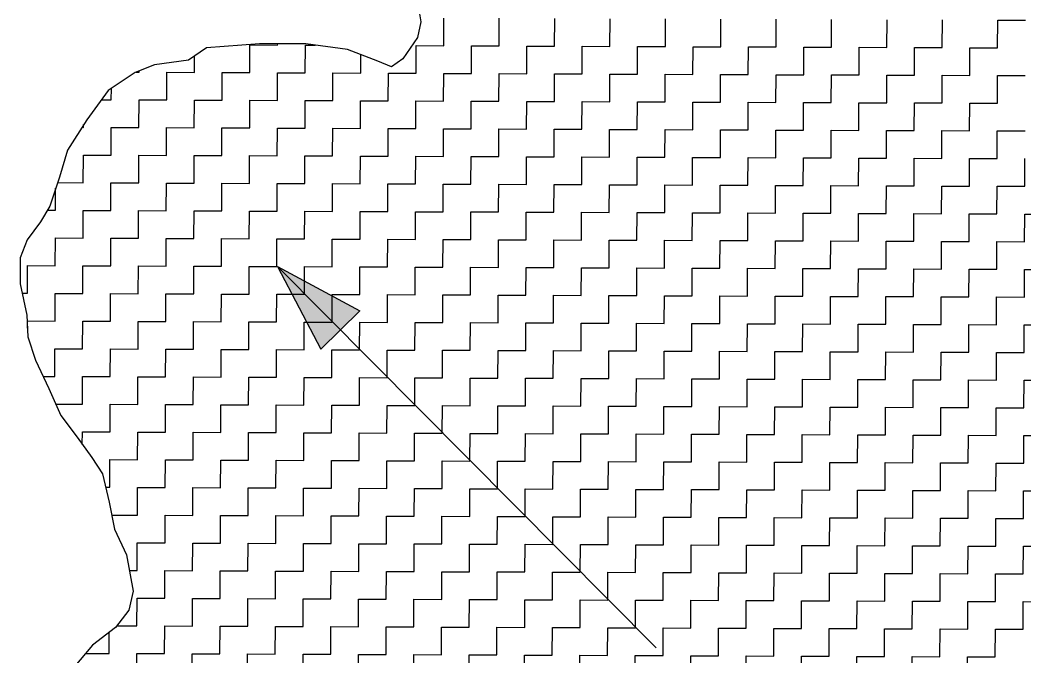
# Model space of a CAD drawing. Header units: metres. Extents: x 274536 to 279488, y 2074615 to 2078106.
# Drawn here: x 278502.1 to 278687.2, y 2076150.1 to 2076267.4 of the extents above; entities that cross this region are included whole.
import ezdxf

# ---------------------------------------------------------------- set-up
doc = ezdxf.new("R2010")
doc.units = ezdxf.units.M
doc.layers.add('POLY_HATCH', color=12, linetype='Continuous')

msp = doc.modelspace()

# ---------------------------------------------------------------- hatches: boundary and pattern name
h = msp.add_hatch(color=256)
h.paths.add_polyline_path([(278561.12, 2076210.33), (278564.68, 2076213.87), (278549.54, 2076221.99)])
h.paths.add_polyline_path([(278549.54, 2076221.99), (278557.55, 2076206.79), (278561.12, 2076210.33)])

# ---------------------------------------------------------------- linework, layer by layer
for points in [[(278549.54, 2076221.99), (278619.27, 2076151.73)], [(278549.54, 2076221.99), (278557.55, 2076206.79)], [(278549.54, 2076221.99), (278564.68, 2076213.87)], [(278564.68, 2076213.87), (278557.55, 2076206.79)]]:
    msp.add_lwpolyline(points)
at = {"layer": 'POLY_HATCH'}
for p, q in [((278574.94, 2076273.33), (278575.95, 2076267.1)), ((278575.95, 2076267.1), (278575.32, 2076264.19)), ((278575.32, 2076264.19), (278572.6, 2076260.26)), ((278536.46, 2076262.27), (278533.13, 2076260)), ((278546.23, 2076263.06), (278536.46, 2076262.27)), ((278554.74, 2076263.03), (278546.23, 2076263.06)), ((278562.43, 2076261.96), (278554.74, 2076263.03)), ((278568.03, 2076259.86), (278562.43, 2076261.96)), ((278533.13, 2076260), (278526.89, 2076259.19)), ((278570.52, 2076258.81), (278568.03, 2076259.86)), ((278572.6, 2076260.26), (278570.52, 2076258.81)), ((278523.35, 2076257.75), (278518.35, 2076254.45)), ((278526.89, 2076259.19), (278523.35, 2076257.75)), ((278518.35, 2076254.45), (278514.39, 2076249.06)), ((278514.39, 2076249.06), (278510.83, 2076243.47)), ((278510.83, 2076243.47), (278509.36, 2076238.49)), ((278509.36, 2076238.49), (278507.58, 2076233.14)), ((278507.58, 2076233.14), (278505.91, 2076230.24)), ((278505.91, 2076230.24), (278503.4, 2076226.93)), ((278503.4, 2076226.93), (278502.15, 2076223.61)), ((278502.15, 2076223.61), (278502.13, 2076218.84)), ((278502.13, 2076218.84), (278503.35, 2076213.02)), ((278503.35, 2076213.02), (278503.54, 2076209.07)), ((278503.54, 2076209.07), (278504.96, 2076204.74)), ((278504.96, 2076204.74), (278507.42, 2076199.51)), ((278507.42, 2076199.51), (278509.64, 2076194.53)), ((278509.64, 2076194.53), (278512.61, 2076190.54)), ((278512.61, 2076190.54), (278515.33, 2076186.81)), ((278515.33, 2076186.81), (278517.31, 2076183.82)), ((278517.31, 2076183.82), (278518.53, 2076178.59)), ((278518.53, 2076178.59), (278519.51, 2076173.62)), ((278519.51, 2076173.62), (278521.73, 2076168.89)), ((278521.73, 2076168.89), (278522.94, 2076162.18)), ((278522.94, 2076162.18), (278522.18, 2076158.7)), ((278522.18, 2076158.7), (278519.68, 2076155.48)), ((278519.68, 2076155.48), (278515.45, 2076152.26)), ((278515.45, 2076152.26), (278510.95, 2076146.81))]:
    msp.add_line(p, q, dxfattribs=at)
at = {"layer": 'POLY_HATCH', "linetype": 'Continuous'}
for p, q in [((278580.18, 2076262.69), (278580.2, 2076267.79)), ((278590.38, 2076262.65), (278590.4, 2076267.75)), ((278600.58, 2076262.61), (278600.6, 2076267.71)), ((278610.78, 2076262.57), (278610.8, 2076267.67)), ((278620.98, 2076262.53), (278621, 2076267.63)), ((278631.18, 2076262.49), (278631.2, 2076267.6)), ((278641.39, 2076262.46), (278641.4, 2076267.56)), ((278651.59, 2076262.42), (278651.61, 2076267.52)), ((278661.79, 2076262.38), (278661.81, 2076267.48)), ((278671.99, 2076262.34), (278672.01, 2076267.44)), ((278682.19, 2076262.3), (278682.21, 2076267.4)), ((278682.21, 2076267.4), (278687.31, 2076267.38)), ((278544.45, 2076257.73), (278544.47, 2076262.83)), ((278544.47, 2076262.83), (278549.57, 2076262.81)), ((278549.57, 2076262.81), (278549.58, 2076263.05)), ((278554.66, 2076257.69), (278554.68, 2076262.79)), ((278554.68, 2076262.79), (278556.5, 2076262.78)), ((278575.06, 2076257.61), (278575.08, 2076262.71)), ((278575.08, 2076262.71), (278580.18, 2076262.69)), ((278585.26, 2076257.57), (278585.28, 2076262.67)), ((278585.28, 2076262.67), (278590.38, 2076262.65)), ((278595.46, 2076257.53), (278595.48, 2076262.63)), ((278595.48, 2076262.63), (278600.58, 2076262.61)), ((278605.66, 2076257.49), (278605.68, 2076262.59)), ((278605.68, 2076262.59), (278610.78, 2076262.57)), ((278615.86, 2076257.45), (278615.88, 2076262.55)), ((278615.88, 2076262.55), (278620.98, 2076262.53)), ((278626.06, 2076257.41), (278626.08, 2076262.51)), ((278626.08, 2076262.51), (278631.18, 2076262.49)), ((278636.26, 2076257.37), (278636.28, 2076262.47)), ((278636.28, 2076262.47), (278641.39, 2076262.46)), ((278646.47, 2076257.33), (278646.49, 2076262.44)), ((278646.49, 2076262.44), (278651.59, 2076262.42)), ((278656.67, 2076257.3), (278656.69, 2076262.4)), ((278656.69, 2076262.4), (278661.79, 2076262.38)), ((278666.87, 2076257.26), (278666.89, 2076262.36)), ((278666.89, 2076262.36), (278671.99, 2076262.34)), ((278677.07, 2076257.22), (278677.09, 2076262.32)), ((278677.09, 2076262.32), (278682.19, 2076262.3)), ((278534.25, 2076257.77), (278534.26, 2076260.77)), ((278564.86, 2076257.65), (278564.87, 2076261.04)), ((278523.5, 2076257.81), (278524.05, 2076257.81)), ((278524.05, 2076257.81), (278524.05, 2076258.03)), ((278529.13, 2076252.69), (278529.15, 2076257.79)), ((278529.15, 2076257.79), (278534.25, 2076257.77)), ((278539.33, 2076252.65), (278539.35, 2076257.75)), ((278539.35, 2076257.75), (278544.45, 2076257.73)), ((278549.54, 2076252.61), (278549.56, 2076257.71)), ((278549.56, 2076257.71), (278554.66, 2076257.69)), ((278559.74, 2076252.57), (278559.76, 2076257.67)), ((278559.76, 2076257.67), (278564.86, 2076257.65)), ((278569.94, 2076252.53), (278569.96, 2076257.63)), ((278569.96, 2076257.63), (278575.06, 2076257.61)), ((278580.14, 2076252.49), (278580.16, 2076257.59)), ((278580.16, 2076257.59), (278585.26, 2076257.57)), ((278590.34, 2076252.45), (278590.36, 2076257.55)), ((278590.36, 2076257.55), (278595.46, 2076257.53)), ((278600.54, 2076252.41), (278600.56, 2076257.51)), ((278600.56, 2076257.51), (278605.66, 2076257.49)), ((278610.74, 2076252.37), (278610.76, 2076257.47)), ((278610.76, 2076257.47), (278615.86, 2076257.45)), ((278620.94, 2076252.33), (278620.96, 2076257.43)), ((278620.96, 2076257.43), (278626.06, 2076257.41)), ((278631.14, 2076252.29), (278631.16, 2076257.39)), ((278631.16, 2076257.39), (278636.26, 2076257.37)), ((278641.35, 2076252.25), (278641.37, 2076257.35)), ((278641.37, 2076257.35), (278646.47, 2076257.33)), ((278651.55, 2076252.21), (278651.57, 2076257.32)), ((278651.57, 2076257.32), (278656.67, 2076257.3)), ((278661.75, 2076252.18), (278661.77, 2076257.28)), ((278661.77, 2076257.28), (278666.87, 2076257.26)), ((278671.95, 2076252.14), (278671.97, 2076257.24)), ((278671.97, 2076257.24), (278677.07, 2076257.22)), ((278682.15, 2076252.1), (278682.17, 2076257.2)), ((278682.17, 2076257.2), (278687.27, 2076257.18)), ((278518.93, 2076252.73), (278518.94, 2076254.83)), ((278517.09, 2076252.73), (278518.93, 2076252.73)), ((278524.01, 2076247.61), (278524.03, 2076252.71)), ((278524.03, 2076252.71), (278529.13, 2076252.69)), ((278534.21, 2076247.57), (278534.23, 2076252.67)), ((278534.23, 2076252.67), (278539.33, 2076252.65)), ((278544.42, 2076247.53), (278544.43, 2076252.63)), ((278544.43, 2076252.63), (278549.54, 2076252.61)), ((278554.62, 2076247.49), (278554.64, 2076252.59)), ((278554.64, 2076252.59), (278559.74, 2076252.57)), ((278564.82, 2076247.45), (278564.84, 2076252.55)), ((278564.84, 2076252.55), (278569.94, 2076252.53)), ((278575.02, 2076247.41), (278575.04, 2076252.51)), ((278575.04, 2076252.51), (278580.14, 2076252.49)), ((278585.22, 2076247.37), (278585.24, 2076252.47)), ((278585.24, 2076252.47), (278590.34, 2076252.45)), ((278595.42, 2076247.33), (278595.44, 2076252.43)), ((278595.44, 2076252.43), (278600.54, 2076252.41)), ((278605.62, 2076247.29), (278605.64, 2076252.39)), ((278605.64, 2076252.39), (278610.74, 2076252.37)), ((278615.82, 2076247.25), (278615.84, 2076252.35)), ((278615.84, 2076252.35), (278620.94, 2076252.33)), ((278626.02, 2076247.21), (278626.04, 2076252.31)), ((278626.04, 2076252.31), (278631.14, 2076252.29)), ((278636.23, 2076247.17), (278636.25, 2076252.27)), ((278636.25, 2076252.27), (278641.35, 2076252.25)), ((278646.43, 2076247.13), (278646.45, 2076252.23)), ((278646.45, 2076252.23), (278651.55, 2076252.21)), ((278656.63, 2076247.09), (278656.65, 2076252.19)), ((278656.65, 2076252.19), (278661.75, 2076252.18)), ((278666.83, 2076247.06), (278666.85, 2076252.16)), ((278666.85, 2076252.16), (278671.95, 2076252.14)), ((278677.03, 2076247.02), (278677.05, 2076252.12)), ((278677.05, 2076252.12), (278682.15, 2076252.1)), ((278513.49, 2076247.65), (278513.81, 2076247.64)), ((278513.81, 2076247.64), (278513.81, 2076248.16)), ((278518.89, 2076242.52), (278518.91, 2076247.63)), ((278518.91, 2076247.63), (278524.01, 2076247.61)), ((278529.09, 2076242.49), (278529.11, 2076247.59)), ((278529.11, 2076247.59), (278534.21, 2076247.57)), ((278539.29, 2076242.45), (278539.31, 2076247.55)), ((278539.31, 2076247.55), (278544.42, 2076247.53)), ((278549.5, 2076242.41), (278549.52, 2076247.51)), ((278549.52, 2076247.51), (278554.62, 2076247.49)), ((278559.7, 2076242.37), (278559.72, 2076247.47)), ((278559.72, 2076247.47), (278564.82, 2076247.45)), ((278569.9, 2076242.33), (278569.92, 2076247.43)), ((278569.92, 2076247.43), (278575.02, 2076247.41)), ((278580.1, 2076242.29), (278580.12, 2076247.39)), ((278580.12, 2076247.39), (278585.22, 2076247.37)), ((278590.3, 2076242.25), (278590.32, 2076247.35)), ((278590.32, 2076247.35), (278595.42, 2076247.33)), ((278600.5, 2076242.21), (278600.52, 2076247.31)), ((278600.52, 2076247.31), (278605.62, 2076247.29)), ((278610.7, 2076242.17), (278610.72, 2076247.27)), ((278610.72, 2076247.27), (278615.82, 2076247.25)), ((278620.9, 2076242.13), (278620.92, 2076247.23)), ((278620.92, 2076247.23), (278626.02, 2076247.21)), ((278631.11, 2076242.09), (278631.12, 2076247.19)), ((278631.12, 2076247.19), (278636.23, 2076247.17)), ((278641.31, 2076242.05), (278641.33, 2076247.15)), ((278641.33, 2076247.15), (278646.43, 2076247.13)), ((278651.51, 2076242.01), (278651.53, 2076247.11)), ((278651.53, 2076247.11), (278656.63, 2076247.09)), ((278661.71, 2076241.97), (278661.73, 2076247.07)), ((278661.73, 2076247.07), (278666.83, 2076247.06)), ((278671.91, 2076241.93), (278671.93, 2076247.04)), ((278671.93, 2076247.04), (278677.03, 2076247.02)), ((278682.11, 2076241.9), (278682.13, 2076247)), ((278682.13, 2076247), (278687.23, 2076246.98)), ((278513.77, 2076237.44), (278513.79, 2076242.54)), ((278513.79, 2076242.54), (278518.89, 2076242.52)), ((278523.97, 2076237.4), (278523.99, 2076242.51)), ((278523.99, 2076242.51), (278529.09, 2076242.49)), ((278534.17, 2076237.37), (278534.19, 2076242.47)), ((278534.19, 2076242.47), (278539.29, 2076242.45)), ((278544.38, 2076237.33), (278544.4, 2076242.43)), ((278544.4, 2076242.43), (278549.5, 2076242.41)), ((278554.58, 2076237.29), (278554.6, 2076242.39)), ((278554.6, 2076242.39), (278559.7, 2076242.37)), ((278564.78, 2076237.25), (278564.8, 2076242.35)), ((278564.8, 2076242.35), (278569.9, 2076242.33)), ((278574.98, 2076237.21), (278575, 2076242.31)), ((278575, 2076242.31), (278580.1, 2076242.29)), ((278585.18, 2076237.17), (278585.2, 2076242.27)), ((278585.2, 2076242.27), (278590.3, 2076242.25)), ((278595.38, 2076237.13), (278595.4, 2076242.23)), ((278595.4, 2076242.23), (278600.5, 2076242.21)), ((278605.58, 2076237.09), (278605.6, 2076242.19)), ((278605.6, 2076242.19), (278610.7, 2076242.17)), ((278615.78, 2076237.05), (278615.8, 2076242.15)), ((278615.8, 2076242.15), (278620.9, 2076242.13)), ((278625.98, 2076237.01), (278626, 2076242.11)), ((278626, 2076242.11), (278631.11, 2076242.09)), ((278636.19, 2076236.97), (278636.21, 2076242.07)), ((278636.21, 2076242.07), (278641.31, 2076242.05)), ((278646.39, 2076236.93), (278646.41, 2076242.03)), ((278646.41, 2076242.03), (278651.51, 2076242.01)), ((278656.59, 2076236.89), (278656.61, 2076241.99)), ((278656.61, 2076241.99), (278661.71, 2076241.97)), ((278666.79, 2076236.85), (278666.81, 2076241.95)), ((278666.81, 2076241.95), (278671.91, 2076241.93)), ((278676.99, 2076236.81), (278677.01, 2076241.92)), ((278677.01, 2076241.92), (278682.11, 2076241.9)), ((278687.19, 2076236.78), (278687.21, 2076241.88)), ((278509.02, 2076237.46), (278513.77, 2076237.44)), ((278518.85, 2076232.32), (278518.87, 2076237.42)), ((278518.87, 2076237.42), (278523.97, 2076237.4)), ((278529.05, 2076232.28), (278529.07, 2076237.38)), ((278529.07, 2076237.38), (278534.17, 2076237.37)), ((278539.26, 2076232.24), (278539.28, 2076237.35)), ((278539.28, 2076237.35), (278544.38, 2076237.33)), ((278549.46, 2076232.21), (278549.48, 2076237.31)), ((278549.48, 2076237.31), (278554.58, 2076237.29)), ((278559.66, 2076232.17), (278559.68, 2076237.27)), ((278559.68, 2076237.27), (278564.78, 2076237.25)), ((278569.86, 2076232.13), (278569.88, 2076237.23)), ((278569.88, 2076237.23), (278574.98, 2076237.21)), ((278508.65, 2076232.36), (278508.67, 2076236.41)), ((278580.06, 2076232.09), (278580.08, 2076237.19)), ((278580.08, 2076237.19), (278585.18, 2076237.17)), ((278590.26, 2076232.05), (278590.28, 2076237.15)), ((278590.28, 2076237.15), (278595.38, 2076237.13)), ((278600.46, 2076232.01), (278600.48, 2076237.11)), ((278600.48, 2076237.11), (278605.58, 2076237.09)), ((278610.66, 2076231.97), (278610.68, 2076237.07)), ((278610.68, 2076237.07), (278615.78, 2076237.05)), ((278620.86, 2076231.93), (278620.88, 2076237.03)), ((278620.88, 2076237.03), (278625.98, 2076237.01)), ((278631.07, 2076231.89), (278631.09, 2076236.99)), ((278631.09, 2076236.99), (278636.19, 2076236.97)), ((278641.27, 2076231.85), (278641.29, 2076236.95)), ((278641.29, 2076236.95), (278646.39, 2076236.93)), ((278651.47, 2076231.81), (278651.49, 2076236.91)), ((278651.49, 2076236.91), (278656.59, 2076236.89)), ((278661.67, 2076231.77), (278661.69, 2076236.87)), ((278661.69, 2076236.87), (278666.79, 2076236.85)), ((278671.87, 2076231.73), (278671.89, 2076236.83)), ((278671.89, 2076236.83), (278676.99, 2076236.81)), ((278682.07, 2076231.69), (278682.09, 2076236.79)), ((278682.09, 2076236.79), (278687.19, 2076236.78)), ((278507.14, 2076232.37), (278508.65, 2076232.36)), ((278513.73, 2076227.24), (278513.75, 2076232.34)), ((278513.75, 2076232.34), (278518.85, 2076232.32)), ((278523.93, 2076227.2), (278523.95, 2076232.3)), ((278523.95, 2076232.3), (278529.05, 2076232.28)), ((278534.14, 2076227.16), (278534.16, 2076232.26)), ((278534.16, 2076232.26), (278539.26, 2076232.24)), ((278544.34, 2076227.12), (278544.36, 2076232.23)), ((278544.36, 2076232.23), (278549.46, 2076232.21)), ((278554.54, 2076227.09), (278554.56, 2076232.19)), ((278554.56, 2076232.19), (278559.66, 2076232.17)), ((278564.74, 2076227.05), (278564.76, 2076232.15)), ((278564.76, 2076232.15), (278569.86, 2076232.13)), ((278574.94, 2076227.01), (278574.96, 2076232.11)), ((278574.96, 2076232.11), (278580.06, 2076232.09)), ((278585.14, 2076226.97), (278585.16, 2076232.07)), ((278585.16, 2076232.07), (278590.26, 2076232.05)), ((278595.34, 2076226.93), (278595.36, 2076232.03)), ((278595.36, 2076232.03), (278600.46, 2076232.01)), ((278605.54, 2076226.89), (278605.56, 2076231.99)), ((278605.56, 2076231.99), (278610.66, 2076231.97)), ((278615.74, 2076226.85), (278615.76, 2076231.95)), ((278615.76, 2076231.95), (278620.86, 2076231.93)), ((278625.95, 2076226.81), (278625.97, 2076231.91)), ((278625.97, 2076231.91), (278631.07, 2076231.89)), ((278636.15, 2076226.77), (278636.17, 2076231.87)), ((278636.17, 2076231.87), (278641.27, 2076231.85)), ((278646.35, 2076226.73), (278646.37, 2076231.83)), ((278646.37, 2076231.83), (278651.47, 2076231.81)), ((278656.55, 2076226.69), (278656.57, 2076231.79)), ((278656.57, 2076231.79), (278661.67, 2076231.77)), ((278666.75, 2076226.65), (278666.77, 2076231.75)), ((278666.77, 2076231.75), (278671.87, 2076231.73)), ((278676.95, 2076226.61), (278676.97, 2076231.71)), ((278676.97, 2076231.71), (278682.07, 2076231.69)), ((278687.15, 2076226.57), (278687.17, 2076231.67)), ((278687.17, 2076231.67), (278692.27, 2076231.66)), ((278508.61, 2076222.16), (278508.63, 2076227.26)), ((278508.63, 2076227.26), (278513.73, 2076227.24)), ((278518.81, 2076222.12), (278518.83, 2076227.22)), ((278518.83, 2076227.22), (278523.93, 2076227.2)), ((278529.02, 2076222.08), (278529.03, 2076227.18)), ((278529.03, 2076227.18), (278534.14, 2076227.16)), ((278539.22, 2076222.04), (278539.24, 2076227.14)), ((278539.24, 2076227.14), (278544.34, 2076227.12)), ((278549.42, 2076222), (278549.44, 2076227.11)), ((278549.44, 2076227.11), (278554.54, 2076227.09)), ((278559.62, 2076221.97), (278559.64, 2076227.07)), ((278559.64, 2076227.07), (278564.74, 2076227.05)), ((278569.82, 2076221.93), (278569.84, 2076227.03)), ((278569.84, 2076227.03), (278574.94, 2076227.01)), ((278580.02, 2076221.89), (278580.04, 2076226.99)), ((278580.04, 2076226.99), (278585.14, 2076226.97)), ((278590.22, 2076221.85), (278590.24, 2076226.95)), ((278590.24, 2076226.95), (278595.34, 2076226.93)), ((278600.42, 2076221.81), (278600.44, 2076226.91)), ((278600.44, 2076226.91), (278605.54, 2076226.89)), ((278610.62, 2076221.77), (278610.64, 2076226.87)), ((278610.64, 2076226.87), (278615.74, 2076226.85)), ((278620.83, 2076221.73), (278620.85, 2076226.83)), ((278620.85, 2076226.83), (278625.95, 2076226.81)), ((278631.03, 2076221.69), (278631.05, 2076226.79)), ((278631.05, 2076226.79), (278636.15, 2076226.77)), ((278641.23, 2076221.65), (278641.25, 2076226.75)), ((278641.25, 2076226.75), (278646.35, 2076226.73)), ((278651.43, 2076221.61), (278651.45, 2076226.71)), ((278651.45, 2076226.71), (278656.55, 2076226.69)), ((278661.63, 2076221.57), (278661.65, 2076226.67)), ((278661.65, 2076226.67), (278666.75, 2076226.65)), ((278671.83, 2076221.53), (278671.85, 2076226.63)), ((278671.85, 2076226.63), (278676.95, 2076226.61)), ((278682.03, 2076221.49), (278682.05, 2076226.59)), ((278682.05, 2076226.59), (278687.15, 2076226.57)), ((278503.49, 2076217.08), (278503.51, 2076222.18)), ((278503.51, 2076222.18), (278508.61, 2076222.16)), ((278513.69, 2076217.04), (278513.71, 2076222.14)), ((278513.71, 2076222.14), (278518.81, 2076222.12)), ((278523.89, 2076217), (278523.91, 2076222.1)), ((278523.91, 2076222.1), (278529.02, 2076222.08)), ((278534.1, 2076216.96), (278534.12, 2076222.06)), ((278534.12, 2076222.06), (278539.22, 2076222.04)), ((278544.3, 2076216.92), (278544.32, 2076222.02)), ((278544.32, 2076222.02), (278549.42, 2076222)), ((278554.5, 2076216.88), (278554.52, 2076221.98)), ((278554.52, 2076221.98), (278559.62, 2076221.97)), ((278564.7, 2076216.84), (278564.72, 2076221.95)), ((278564.72, 2076221.95), (278569.82, 2076221.93)), ((278574.9, 2076216.81), (278574.92, 2076221.91)), ((278574.92, 2076221.91), (278580.02, 2076221.89)), ((278585.1, 2076216.77), (278585.12, 2076221.87)), ((278585.12, 2076221.87), (278590.22, 2076221.85)), ((278595.3, 2076216.73), (278595.32, 2076221.83)), ((278595.32, 2076221.83), (278600.42, 2076221.81)), ((278605.5, 2076216.69), (278605.52, 2076221.79)), ((278605.52, 2076221.79), (278610.62, 2076221.77)), ((278615.71, 2076216.65), (278615.72, 2076221.75)), ((278615.72, 2076221.75), (278620.83, 2076221.73)), ((278625.91, 2076216.61), (278625.93, 2076221.71)), ((278625.93, 2076221.71), (278631.03, 2076221.69)), ((278636.11, 2076216.57), (278636.13, 2076221.67)), ((278636.13, 2076221.67), (278641.23, 2076221.65)), ((278646.31, 2076216.53), (278646.33, 2076221.63)), ((278646.33, 2076221.63), (278651.43, 2076221.61)), ((278656.51, 2076216.49), (278656.53, 2076221.59)), ((278656.53, 2076221.59), (278661.63, 2076221.57)), ((278666.71, 2076216.45), (278666.73, 2076221.55)), ((278666.73, 2076221.55), (278671.83, 2076221.53)), ((278676.91, 2076216.41), (278676.93, 2076221.51)), ((278676.93, 2076221.51), (278682.03, 2076221.49)), ((278687.11, 2076216.37), (278687.13, 2076221.47)), ((278687.13, 2076221.47), (278692.23, 2076221.45)), ((278502.5, 2076217.08), (278503.49, 2076217.08)), ((278508.57, 2076211.96), (278508.59, 2076217.06)), ((278508.59, 2076217.06), (278513.69, 2076217.04)), ((278518.77, 2076211.92), (278518.79, 2076217.02)), ((278518.79, 2076217.02), (278523.89, 2076217)), ((278528.98, 2076211.88), (278529, 2076216.98)), ((278529, 2076216.98), (278534.1, 2076216.96)), ((278539.18, 2076211.84), (278539.2, 2076216.94)), ((278539.2, 2076216.94), (278544.3, 2076216.92)), ((278549.38, 2076211.8), (278549.4, 2076216.9)), ((278549.4, 2076216.9), (278554.5, 2076216.88)), ((278559.58, 2076211.76), (278559.6, 2076216.86)), ((278559.6, 2076216.86), (278564.7, 2076216.84)), ((278569.78, 2076211.72), (278569.8, 2076216.83)), ((278569.8, 2076216.83), (278574.9, 2076216.81)), ((278579.98, 2076211.69), (278580, 2076216.79)), ((278580, 2076216.79), (278585.1, 2076216.77)), ((278590.18, 2076211.65), (278590.2, 2076216.75)), ((278590.2, 2076216.75), (278595.3, 2076216.73)), ((278600.38, 2076211.61), (278600.4, 2076216.71)), ((278600.4, 2076216.71), (278605.5, 2076216.69)), ((278610.58, 2076211.57), (278610.6, 2076216.67)), ((278610.6, 2076216.67), (278615.71, 2076216.65)), ((278620.79, 2076211.53), (278620.81, 2076216.63)), ((278620.81, 2076216.63), (278625.91, 2076216.61)), ((278630.99, 2076211.49), (278631.01, 2076216.59)), ((278631.01, 2076216.59), (278636.11, 2076216.57)), ((278641.19, 2076211.45), (278641.21, 2076216.55)), ((278641.21, 2076216.55), (278646.31, 2076216.53)), ((278651.39, 2076211.41), (278651.41, 2076216.51)), ((278651.41, 2076216.51), (278656.51, 2076216.49)), ((278661.59, 2076211.37), (278661.61, 2076216.47)), ((278661.61, 2076216.47), (278666.71, 2076216.45)), ((278671.79, 2076211.33), (278671.81, 2076216.43)), ((278671.81, 2076216.43), (278676.91, 2076216.41)), ((278681.99, 2076211.29), (278682.01, 2076216.39)), ((278682.01, 2076216.39), (278687.11, 2076216.37)), ((278503.47, 2076211.98), (278508.57, 2076211.96)), ((278503.47, 2076210.62), (278503.47, 2076211.98)), ((278513.65, 2076206.84), (278513.67, 2076211.94)), ((278513.67, 2076211.94), (278518.77, 2076211.92)), ((278523.86, 2076206.8), (278523.88, 2076211.9)), ((278523.88, 2076211.9), (278528.98, 2076211.88)), ((278534.06, 2076206.76), (278534.08, 2076211.86)), ((278534.08, 2076211.86), (278539.18, 2076211.84)), ((278544.26, 2076206.72), (278544.28, 2076211.82)), ((278544.28, 2076211.82), (278549.38, 2076211.8)), ((278554.46, 2076206.68), (278554.48, 2076211.78)), ((278554.48, 2076211.78), (278559.58, 2076211.76)), ((278564.66, 2076206.64), (278564.68, 2076211.74)), ((278564.68, 2076211.74), (278569.78, 2076211.72)), ((278574.86, 2076206.6), (278574.88, 2076211.71)), ((278574.88, 2076211.71), (278579.98, 2076211.69)), ((278585.06, 2076206.57), (278585.08, 2076211.67)), ((278585.08, 2076211.67), (278590.18, 2076211.65)), ((278595.26, 2076206.53), (278595.28, 2076211.63)), ((278595.28, 2076211.63), (278600.38, 2076211.61)), ((278605.46, 2076206.49), (278605.48, 2076211.59)), ((278605.48, 2076211.59), (278610.58, 2076211.57)), ((278615.67, 2076206.45), (278615.69, 2076211.55)), ((278615.69, 2076211.55), (278620.79, 2076211.53)), ((278625.87, 2076206.41), (278625.89, 2076211.51)), ((278625.89, 2076211.51), (278630.99, 2076211.49)), ((278636.07, 2076206.37), (278636.09, 2076211.47)), ((278636.09, 2076211.47), (278641.19, 2076211.45)), ((278646.27, 2076206.33), (278646.29, 2076211.43)), ((278646.29, 2076211.43), (278651.39, 2076211.41)), ((278656.47, 2076206.29), (278656.49, 2076211.39)), ((278656.49, 2076211.39), (278661.59, 2076211.37)), ((278666.67, 2076206.25), (278666.69, 2076211.35)), ((278666.69, 2076211.35), (278671.79, 2076211.33)), ((278676.87, 2076206.21), (278676.89, 2076211.31)), ((278676.89, 2076211.31), (278681.99, 2076211.29)), ((278687.07, 2076206.17), (278687.09, 2076211.27)), ((278687.09, 2076211.27), (278692.19, 2076211.25)), ((278508.53, 2076201.76), (278508.55, 2076206.86)), ((278508.55, 2076206.86), (278513.65, 2076206.84)), ((278518.74, 2076201.72), (278518.76, 2076206.82)), ((278518.76, 2076206.82), (278523.86, 2076206.8)), ((278528.94, 2076201.68), (278528.96, 2076206.78)), ((278528.96, 2076206.78), (278534.06, 2076206.76)), ((278539.14, 2076201.64), (278539.16, 2076206.74)), ((278539.16, 2076206.74), (278544.26, 2076206.72)), ((278549.34, 2076201.6), (278549.36, 2076206.7)), ((278549.36, 2076206.7), (278554.46, 2076206.68)), ((278559.54, 2076201.56), (278559.56, 2076206.66)), ((278559.56, 2076206.66), (278564.66, 2076206.64)), ((278569.74, 2076201.52), (278569.76, 2076206.62)), ((278569.76, 2076206.62), (278574.86, 2076206.6)), ((278579.94, 2076201.48), (278579.96, 2076206.58)), ((278579.96, 2076206.58), (278585.06, 2076206.57)), ((278590.14, 2076201.44), (278590.16, 2076206.55)), ((278590.16, 2076206.55), (278595.26, 2076206.53)), ((278600.34, 2076201.41), (278600.36, 2076206.51)), ((278600.36, 2076206.51), (278605.46, 2076206.49)), ((278610.55, 2076201.37), (278610.57, 2076206.47)), ((278610.57, 2076206.47), (278615.67, 2076206.45)), ((278620.75, 2076201.33), (278620.77, 2076206.43)), ((278620.77, 2076206.43), (278625.87, 2076206.41)), ((278630.95, 2076201.29), (278630.97, 2076206.39)), ((278630.97, 2076206.39), (278636.07, 2076206.37)), ((278641.15, 2076201.25), (278641.17, 2076206.35)), ((278641.17, 2076206.35), (278646.27, 2076206.33)), ((278651.35, 2076201.21), (278651.37, 2076206.31)), ((278651.37, 2076206.31), (278656.47, 2076206.29)), ((278661.55, 2076201.17), (278661.57, 2076206.27)), ((278661.57, 2076206.27), (278666.67, 2076206.25)), ((278671.75, 2076201.13), (278671.77, 2076206.23)), ((278671.77, 2076206.23), (278676.87, 2076206.21)), ((278681.95, 2076201.09), (278681.97, 2076206.19)), ((278681.97, 2076206.19), (278687.07, 2076206.17)), ((278506.36, 2076201.77), (278508.53, 2076201.76)), ((278513.62, 2076196.64), (278513.63, 2076201.74)), ((278513.63, 2076201.74), (278518.74, 2076201.72)), ((278523.82, 2076196.6), (278523.84, 2076201.7)), ((278523.84, 2076201.7), (278528.94, 2076201.68)), ((278534.02, 2076196.56), (278534.04, 2076201.66)), ((278534.04, 2076201.66), (278539.14, 2076201.64)), ((278544.22, 2076196.52), (278544.24, 2076201.62)), ((278544.24, 2076201.62), (278549.34, 2076201.6)), ((278554.42, 2076196.48), (278554.44, 2076201.58)), ((278554.44, 2076201.58), (278559.54, 2076201.56)), ((278564.62, 2076196.44), (278564.64, 2076201.54)), ((278564.64, 2076201.54), (278569.74, 2076201.52)), ((278574.82, 2076196.4), (278574.84, 2076201.5)), ((278574.84, 2076201.5), (278579.94, 2076201.48)), ((278585.02, 2076196.36), (278585.04, 2076201.46)), ((278585.04, 2076201.46), (278590.14, 2076201.44)), ((278595.22, 2076196.32), (278595.24, 2076201.43)), ((278595.24, 2076201.43), (278600.34, 2076201.41)), ((278605.43, 2076196.29), (278605.45, 2076201.39)), ((278605.45, 2076201.39), (278610.55, 2076201.37)), ((278615.63, 2076196.25), (278615.65, 2076201.35)), ((278615.65, 2076201.35), (278620.75, 2076201.33)), ((278625.83, 2076196.21), (278625.85, 2076201.31)), ((278625.85, 2076201.31), (278630.95, 2076201.29)), ((278636.03, 2076196.17), (278636.05, 2076201.27)), ((278636.05, 2076201.27), (278641.15, 2076201.25)), ((278646.23, 2076196.13), (278646.25, 2076201.23)), ((278646.25, 2076201.23), (278651.35, 2076201.21)), ((278656.43, 2076196.09), (278656.45, 2076201.19)), ((278656.45, 2076201.19), (278661.55, 2076201.17)), ((278666.63, 2076196.05), (278666.65, 2076201.15)), ((278666.65, 2076201.15), (278671.75, 2076201.13)), ((278676.83, 2076196.01), (278676.85, 2076201.11)), ((278676.85, 2076201.11), (278681.95, 2076201.09)), ((278687.03, 2076195.97), (278687.05, 2076201.07)), ((278687.05, 2076201.07), (278692.15, 2076201.05)), ((278508.69, 2076196.66), (278513.62, 2076196.64)), ((278518.7, 2076191.52), (278518.72, 2076196.62)), ((278518.72, 2076196.62), (278523.82, 2076196.6)), ((278528.9, 2076191.48), (278528.92, 2076196.58)), ((278528.92, 2076196.58), (278534.02, 2076196.56)), ((278539.1, 2076191.44), (278539.12, 2076196.54)), ((278539.12, 2076196.54), (278544.22, 2076196.52)), ((278549.3, 2076191.4), (278549.32, 2076196.5)), ((278549.32, 2076196.5), (278554.42, 2076196.48)), ((278559.5, 2076191.36), (278559.52, 2076196.46)), ((278559.52, 2076196.46), (278564.62, 2076196.44)), ((278569.7, 2076191.32), (278569.72, 2076196.42)), ((278569.72, 2076196.42), (278574.82, 2076196.4)), ((278579.9, 2076191.28), (278579.92, 2076196.38)), ((278579.92, 2076196.38), (278585.02, 2076196.36)), ((278590.1, 2076191.24), (278590.12, 2076196.34)), ((278590.12, 2076196.34), (278595.22, 2076196.32)), ((278600.31, 2076191.2), (278600.32, 2076196.31)), ((278600.32, 2076196.31), (278605.43, 2076196.29)), ((278610.51, 2076191.17), (278610.53, 2076196.27)), ((278610.53, 2076196.27), (278615.63, 2076196.25)), ((278620.71, 2076191.13), (278620.73, 2076196.23)), ((278620.73, 2076196.23), (278625.83, 2076196.21)), ((278630.91, 2076191.09), (278630.93, 2076196.19)), ((278630.93, 2076196.19), (278636.03, 2076196.17)), ((278641.11, 2076191.05), (278641.13, 2076196.15)), ((278641.13, 2076196.15), (278646.23, 2076196.13)), ((278651.31, 2076191.01), (278651.33, 2076196.11)), ((278651.33, 2076196.11), (278656.43, 2076196.09)), ((278661.51, 2076190.97), (278661.53, 2076196.07)), ((278661.53, 2076196.07), (278666.63, 2076196.05)), ((278671.71, 2076190.93), (278671.73, 2076196.03)), ((278671.73, 2076196.03), (278676.83, 2076196.01)), ((278681.91, 2076190.89), (278681.93, 2076195.99)), ((278681.93, 2076195.99), (278687.03, 2076195.97)), ((278513.59, 2076189.2), (278513.6, 2076191.54)), ((278513.6, 2076191.54), (278518.7, 2076191.52)), ((278523.78, 2076186.4), (278523.8, 2076191.5)), ((278523.8, 2076191.5), (278528.9, 2076191.48)), ((278533.98, 2076186.36), (278534, 2076191.46)), ((278534, 2076191.46), (278539.1, 2076191.44)), ((278544.18, 2076186.32), (278544.2, 2076191.42)), ((278544.2, 2076191.42), (278549.3, 2076191.4)), ((278554.38, 2076186.28), (278554.4, 2076191.38)), ((278554.4, 2076191.38), (278559.5, 2076191.36)), ((278564.58, 2076186.24), (278564.6, 2076191.34)), ((278564.6, 2076191.34), (278569.7, 2076191.32)), ((278574.78, 2076186.2), (278574.8, 2076191.3)), ((278574.8, 2076191.3), (278579.9, 2076191.28)), ((278584.98, 2076186.16), (278585, 2076191.26)), ((278585, 2076191.26), (278590.1, 2076191.24)), ((278595.18, 2076186.12), (278595.2, 2076191.22)), ((278595.2, 2076191.22), (278600.31, 2076191.2)), ((278605.39, 2076186.08), (278605.41, 2076191.18)), ((278605.41, 2076191.18), (278610.51, 2076191.17)), ((278615.59, 2076186.04), (278615.61, 2076191.15)), ((278615.61, 2076191.15), (278620.71, 2076191.13)), ((278625.79, 2076186.01), (278625.81, 2076191.11)), ((278625.81, 2076191.11), (278630.91, 2076191.09)), ((278635.99, 2076185.97), (278636.01, 2076191.07)), ((278636.01, 2076191.07), (278641.11, 2076191.05)), ((278646.19, 2076185.93), (278646.21, 2076191.03)), ((278646.21, 2076191.03), (278651.31, 2076191.01)), ((278656.39, 2076185.89), (278656.41, 2076190.99)), ((278656.41, 2076190.99), (278661.51, 2076190.97)), ((278666.59, 2076185.85), (278666.61, 2076190.95)), ((278666.61, 2076190.95), (278671.71, 2076190.93)), ((278676.79, 2076185.81), (278676.81, 2076190.91)), ((278676.81, 2076190.91), (278681.91, 2076190.89)), ((278687, 2076185.77), (278687.01, 2076190.87)), ((278687.01, 2076190.87), (278692.12, 2076190.85)), ((278518.66, 2076181.32), (278518.68, 2076186.42)), ((278518.68, 2076186.42), (278523.78, 2076186.4)), ((278528.86, 2076181.28), (278528.88, 2076186.38)), ((278528.88, 2076186.38), (278533.98, 2076186.36)), ((278539.06, 2076181.24), (278539.08, 2076186.34)), ((278539.08, 2076186.34), (278544.18, 2076186.32)), ((278549.26, 2076181.2), (278549.28, 2076186.3)), ((278549.28, 2076186.3), (278554.38, 2076186.28)), ((278559.46, 2076181.16), (278559.48, 2076186.26)), ((278559.48, 2076186.26), (278564.58, 2076186.24)), ((278569.66, 2076181.12), (278569.68, 2076186.22)), ((278569.68, 2076186.22), (278574.78, 2076186.2)), ((278579.86, 2076181.08), (278579.88, 2076186.18)), ((278579.88, 2076186.18), (278584.98, 2076186.16)), ((278590.06, 2076181.04), (278590.08, 2076186.14)), ((278590.08, 2076186.14), (278595.18, 2076186.12)), ((278600.27, 2076181), (278600.29, 2076186.1)), ((278600.29, 2076186.1), (278605.39, 2076186.08)), ((278610.47, 2076180.96), (278610.49, 2076186.06)), ((278610.49, 2076186.06), (278615.59, 2076186.04)), ((278620.67, 2076180.92), (278620.69, 2076186.03)), ((278620.69, 2076186.03), (278625.79, 2076186.01)), ((278630.87, 2076180.89), (278630.89, 2076185.99)), ((278630.89, 2076185.99), (278635.99, 2076185.97)), ((278641.07, 2076180.85), (278641.09, 2076185.95)), ((278641.09, 2076185.95), (278646.19, 2076185.93)), ((278651.27, 2076180.81), (278651.29, 2076185.91)), ((278651.29, 2076185.91), (278656.39, 2076185.89)), ((278661.47, 2076180.77), (278661.49, 2076185.87)), ((278661.49, 2076185.87), (278666.59, 2076185.85)), ((278671.67, 2076180.73), (278671.69, 2076185.83)), ((278671.69, 2076185.83), (278676.79, 2076185.81)), ((278681.87, 2076180.69), (278681.89, 2076185.79)), ((278681.89, 2076185.79), (278687, 2076185.77)), ((278517.89, 2076181.32), (278518.66, 2076181.32)), ((278523.74, 2076176.2), (278523.76, 2076181.3)), ((278523.76, 2076181.3), (278528.86, 2076181.28)), ((278533.94, 2076176.16), (278533.96, 2076181.26)), ((278533.96, 2076181.26), (278539.06, 2076181.24)), ((278544.14, 2076176.12), (278544.16, 2076181.22)), ((278544.16, 2076181.22), (278549.26, 2076181.2)), ((278554.34, 2076176.08), (278554.36, 2076181.18)), ((278554.36, 2076181.18), (278559.46, 2076181.16)), ((278564.54, 2076176.04), (278564.56, 2076181.14)), ((278564.56, 2076181.14), (278569.66, 2076181.12)), ((278574.74, 2076176), (278574.76, 2076181.1)), ((278574.76, 2076181.1), (278579.86, 2076181.08)), ((278584.94, 2076175.96), (278584.96, 2076181.06)), ((278584.96, 2076181.06), (278590.06, 2076181.04)), ((278595.15, 2076175.92), (278595.17, 2076181.02)), ((278595.17, 2076181.02), (278600.27, 2076181)), ((278605.35, 2076175.88), (278605.37, 2076180.98)), ((278605.37, 2076180.98), (278610.47, 2076180.96)), ((278615.55, 2076175.84), (278615.57, 2076180.94)), ((278615.57, 2076180.94), (278620.67, 2076180.92)), ((278625.75, 2076175.8), (278625.77, 2076180.91)), ((278625.77, 2076180.91), (278630.87, 2076180.89)), ((278635.95, 2076175.77), (278635.97, 2076180.87)), ((278635.97, 2076180.87), (278641.07, 2076180.85)), ((278646.15, 2076175.73), (278646.17, 2076180.83)), ((278646.17, 2076180.83), (278651.27, 2076180.81)), ((278656.35, 2076175.69), (278656.37, 2076180.79)), ((278656.37, 2076180.79), (278661.47, 2076180.77)), ((278666.55, 2076175.65), (278666.57, 2076180.75)), ((278666.57, 2076180.75), (278671.67, 2076180.73)), ((278676.75, 2076175.61), (278676.77, 2076180.71)), ((278676.77, 2076180.71), (278681.87, 2076180.69)), ((278686.96, 2076175.57), (278686.98, 2076180.67)), ((278686.98, 2076180.67), (278692.08, 2076180.65)), ((278519, 2076176.22), (278523.74, 2076176.2)), ((278528.82, 2076171.08), (278528.84, 2076176.18)), ((278528.84, 2076176.18), (278533.94, 2076176.16)), ((278539.02, 2076171.04), (278539.04, 2076176.14)), ((278539.04, 2076176.14), (278544.14, 2076176.12)), ((278549.22, 2076171), (278549.24, 2076176.1)), ((278549.24, 2076176.1), (278554.34, 2076176.08)), ((278559.42, 2076170.96), (278559.44, 2076176.06)), ((278559.44, 2076176.06), (278564.54, 2076176.04)), ((278569.62, 2076170.92), (278569.64, 2076176.02)), ((278569.64, 2076176.02), (278574.74, 2076176)), ((278579.82, 2076170.88), (278579.84, 2076175.98)), ((278579.84, 2076175.98), (278584.94, 2076175.96)), ((278590.03, 2076170.84), (278590.05, 2076175.94)), ((278590.05, 2076175.94), (278595.15, 2076175.92)), ((278600.23, 2076170.8), (278600.25, 2076175.9)), ((278600.25, 2076175.9), (278605.35, 2076175.88)), ((278610.43, 2076170.76), (278610.45, 2076175.86)), ((278610.45, 2076175.86), (278615.55, 2076175.84)), ((278620.63, 2076170.72), (278620.65, 2076175.82)), ((278620.65, 2076175.82), (278625.75, 2076175.8)), ((278630.83, 2076170.68), (278630.85, 2076175.78)), ((278630.85, 2076175.78), (278635.95, 2076175.77)), ((278641.03, 2076170.64), (278641.05, 2076175.75)), ((278641.05, 2076175.75), (278646.15, 2076175.73)), ((278651.23, 2076170.61), (278651.25, 2076175.71)), ((278651.25, 2076175.71), (278656.35, 2076175.69)), ((278661.43, 2076170.57), (278661.45, 2076175.67)), ((278661.45, 2076175.67), (278666.55, 2076175.65)), ((278671.63, 2076170.53), (278671.65, 2076175.63)), ((278671.65, 2076175.63), (278676.75, 2076175.61)), ((278681.84, 2076170.49), (278681.86, 2076175.59)), ((278681.86, 2076175.59), (278686.96, 2076175.57)), ((278523.7, 2076166), (278523.72, 2076171.1)), ((278523.72, 2076171.1), (278528.82, 2076171.08)), ((278533.9, 2076165.96), (278533.92, 2076171.06)), ((278533.92, 2076171.06), (278539.02, 2076171.04)), ((278544.1, 2076165.92), (278544.12, 2076171.02)), ((278544.12, 2076171.02), (278549.22, 2076171)), ((278554.3, 2076165.88), (278554.32, 2076170.98)), ((278554.32, 2076170.98), (278559.42, 2076170.96)), ((278564.5, 2076165.84), (278564.52, 2076170.94)), ((278564.52, 2076170.94), (278569.62, 2076170.92)), ((278574.7, 2076165.8), (278574.72, 2076170.9)), ((278574.72, 2076170.9), (278579.82, 2076170.88)), ((278584.91, 2076165.76), (278584.92, 2076170.86)), ((278584.92, 2076170.86), (278590.03, 2076170.84)), ((278595.11, 2076165.72), (278595.13, 2076170.82)), ((278595.13, 2076170.82), (278600.23, 2076170.8)), ((278605.31, 2076165.68), (278605.33, 2076170.78)), ((278605.33, 2076170.78), (278610.43, 2076170.76)), ((278615.51, 2076165.64), (278615.53, 2076170.74)), ((278615.53, 2076170.74), (278620.63, 2076170.72)), ((278625.71, 2076165.6), (278625.73, 2076170.7)), ((278625.73, 2076170.7), (278630.83, 2076170.68)), ((278635.91, 2076165.56), (278635.93, 2076170.66)), ((278635.93, 2076170.66), (278641.03, 2076170.64)), ((278646.11, 2076165.52), (278646.13, 2076170.63)), ((278646.13, 2076170.63), (278651.23, 2076170.61)), ((278656.31, 2076165.49), (278656.33, 2076170.59)), ((278656.33, 2076170.59), (278661.43, 2076170.57)), ((278666.51, 2076165.45), (278666.53, 2076170.55)), ((278666.53, 2076170.55), (278671.63, 2076170.53)), ((278676.72, 2076165.41), (278676.74, 2076170.51)), ((278676.74, 2076170.51), (278681.84, 2076170.49)), ((278686.92, 2076165.37), (278686.94, 2076170.47)), ((278686.94, 2076170.47), (278692.04, 2076170.45)), ((278522.25, 2076166), (278523.7, 2076166)), ((278528.78, 2076160.88), (278528.8, 2076165.98)), ((278528.8, 2076165.98), (278533.9, 2076165.96)), ((278538.98, 2076160.84), (278539, 2076165.94)), ((278539, 2076165.94), (278544.1, 2076165.92)), ((278549.18, 2076160.8), (278549.2, 2076165.9)), ((278549.2, 2076165.9), (278554.3, 2076165.88)), ((278559.38, 2076160.76), (278559.4, 2076165.86)), ((278559.4, 2076165.86), (278564.5, 2076165.84)), ((278569.58, 2076160.72), (278569.6, 2076165.82)), ((278569.6, 2076165.82), (278574.7, 2076165.8)), ((278579.78, 2076160.68), (278579.8, 2076165.78)), ((278579.8, 2076165.78), (278584.91, 2076165.76)), ((278589.99, 2076160.64), (278590.01, 2076165.74)), ((278590.01, 2076165.74), (278595.11, 2076165.72)), ((278600.19, 2076160.6), (278600.21, 2076165.7)), ((278600.21, 2076165.7), (278605.31, 2076165.68)), ((278610.39, 2076160.56), (278610.41, 2076165.66)), ((278610.41, 2076165.66), (278615.51, 2076165.64)), ((278620.59, 2076160.52), (278620.61, 2076165.62)), ((278620.61, 2076165.62), (278625.71, 2076165.6)), ((278630.79, 2076160.48), (278630.81, 2076165.58)), ((278630.81, 2076165.58), (278635.91, 2076165.56)), ((278640.99, 2076160.44), (278641.01, 2076165.54)), ((278641.01, 2076165.54), (278646.11, 2076165.52)), ((278651.19, 2076160.4), (278651.21, 2076165.5)), ((278651.21, 2076165.5), (278656.31, 2076165.49)), ((278661.39, 2076160.37), (278661.41, 2076165.47)), ((278661.41, 2076165.47), (278666.51, 2076165.45)), ((278671.6, 2076160.33), (278671.61, 2076165.43)), ((278671.61, 2076165.43), (278676.72, 2076165.41)), ((278681.8, 2076160.29), (278681.82, 2076165.39)), ((278681.82, 2076165.39), (278686.92, 2076165.37)), ((278523.66, 2076155.8), (278523.68, 2076160.9)), ((278523.68, 2076160.9), (278528.78, 2076160.88)), ((278533.86, 2076155.76), (278533.88, 2076160.86)), ((278533.88, 2076160.86), (278538.98, 2076160.84)), ((278544.06, 2076155.72), (278544.08, 2076160.82)), ((278544.08, 2076160.82), (278549.18, 2076160.8)), ((278554.26, 2076155.68), (278554.28, 2076160.78)), ((278554.28, 2076160.78), (278559.38, 2076160.76)), ((278564.46, 2076155.64), (278564.48, 2076160.74)), ((278564.48, 2076160.74), (278569.58, 2076160.72)), ((278574.66, 2076155.6), (278574.68, 2076160.7)), ((278574.68, 2076160.7), (278579.78, 2076160.68)), ((278584.87, 2076155.56), (278584.89, 2076160.66)), ((278584.89, 2076160.66), (278589.99, 2076160.64)), ((278595.07, 2076155.52), (278595.09, 2076160.62)), ((278595.09, 2076160.62), (278600.19, 2076160.6)), ((278605.27, 2076155.48), (278605.29, 2076160.58)), ((278605.29, 2076160.58), (278610.39, 2076160.56)), ((278615.47, 2076155.44), (278615.49, 2076160.54)), ((278615.49, 2076160.54), (278620.59, 2076160.52)), ((278625.67, 2076155.4), (278625.69, 2076160.5)), ((278625.69, 2076160.5), (278630.79, 2076160.48)), ((278635.87, 2076155.36), (278635.89, 2076160.46)), ((278635.89, 2076160.46), (278640.99, 2076160.44)), ((278646.07, 2076155.32), (278646.09, 2076160.42)), ((278646.09, 2076160.42), (278651.19, 2076160.4)), ((278656.27, 2076155.28), (278656.29, 2076160.38)), ((278656.29, 2076160.38), (278661.39, 2076160.37)), ((278666.47, 2076155.24), (278666.49, 2076160.35)), ((278666.49, 2076160.35), (278671.6, 2076160.33)), ((278676.68, 2076155.21), (278676.7, 2076160.31)), ((278676.7, 2076160.31), (278681.8, 2076160.29)), ((278686.88, 2076155.17), (278686.9, 2076160.27)), ((278686.9, 2076160.27), (278692, 2076160.25)), ((278519.94, 2076155.81), (278523.66, 2076155.8)), ((278528.74, 2076150.68), (278528.76, 2076155.78)), ((278528.76, 2076155.78), (278533.86, 2076155.76)), ((278518.54, 2076150.71), (278518.55, 2076154.62)), ((278538.94, 2076150.64), (278538.96, 2076155.74)), ((278538.96, 2076155.74), (278544.06, 2076155.72)), ((278549.14, 2076150.6), (278549.16, 2076155.7)), ((278549.16, 2076155.7), (278554.26, 2076155.68)), ((278559.34, 2076150.56), (278559.36, 2076155.66)), ((278559.36, 2076155.66), (278564.46, 2076155.64)), ((278569.54, 2076150.52), (278569.56, 2076155.62)), ((278569.56, 2076155.62), (278574.66, 2076155.6)), ((278579.75, 2076150.48), (278579.77, 2076155.58)), ((278579.77, 2076155.58), (278584.87, 2076155.56)), ((278589.95, 2076150.44), (278589.97, 2076155.54)), ((278589.97, 2076155.54), (278595.07, 2076155.52)), ((278600.15, 2076150.4), (278600.17, 2076155.5)), ((278600.17, 2076155.5), (278605.27, 2076155.48)), ((278610.35, 2076150.36), (278610.37, 2076155.46)), ((278610.37, 2076155.46), (278615.47, 2076155.44)), ((278620.55, 2076150.32), (278620.57, 2076155.42)), ((278620.57, 2076155.42), (278625.67, 2076155.4)), ((278630.75, 2076150.28), (278630.77, 2076155.38)), ((278630.77, 2076155.38), (278635.87, 2076155.36)), ((278640.95, 2076150.24), (278640.97, 2076155.34)), ((278640.97, 2076155.34), (278646.07, 2076155.32)), ((278651.15, 2076150.2), (278651.17, 2076155.3)), ((278651.17, 2076155.3), (278656.27, 2076155.28)), ((278661.35, 2076150.16), (278661.37, 2076155.26)), ((278661.37, 2076155.26), (278666.47, 2076155.24)), ((278671.56, 2076150.12), (278671.58, 2076155.23)), ((278671.58, 2076155.23), (278676.68, 2076155.21)), ((278681.76, 2076150.09), (278681.78, 2076155.19)), ((278681.78, 2076155.19), (278686.88, 2076155.17)), ((278514.18, 2076150.73), (278518.54, 2076150.71)), ((278523.62, 2076145.59), (278523.64, 2076150.69)), ((278523.64, 2076150.69), (278528.74, 2076150.68)), ((278533.82, 2076145.55), (278533.84, 2076150.66)), ((278533.84, 2076150.66), (278538.94, 2076150.64)), ((278544.02, 2076145.52), (278544.04, 2076150.62)), ((278544.04, 2076150.62), (278549.14, 2076150.6)), ((278554.22, 2076145.48), (278554.24, 2076150.58)), ((278554.24, 2076150.58), (278559.34, 2076150.56)), ((278564.42, 2076145.44), (278564.44, 2076150.54)), ((278564.44, 2076150.54), (278569.54, 2076150.52)), ((278574.63, 2076145.4), (278574.65, 2076150.5)), ((278574.65, 2076150.5), (278579.75, 2076150.48)), ((278584.83, 2076145.36), (278584.85, 2076150.46)), ((278584.85, 2076150.46), (278589.95, 2076150.44)), ((278595.03, 2076145.32), (278595.05, 2076150.42)), ((278595.05, 2076150.42), (278600.15, 2076150.4)), ((278605.23, 2076145.28), (278605.25, 2076150.38)), ((278605.25, 2076150.38), (278610.35, 2076150.36)), ((278615.43, 2076145.24), (278615.45, 2076150.34)), ((278615.45, 2076150.34), (278620.55, 2076150.32)), ((278625.63, 2076145.2), (278625.65, 2076150.3)), ((278625.65, 2076150.3), (278630.75, 2076150.28)), ((278635.83, 2076145.16), (278635.85, 2076150.26)), ((278635.85, 2076150.26), (278640.95, 2076150.24)), ((278646.03, 2076145.12), (278646.05, 2076150.22)), ((278646.05, 2076150.22), (278651.15, 2076150.2)), ((278656.23, 2076145.08), (278656.25, 2076150.18)), ((278656.25, 2076150.18), (278661.35, 2076150.16)), ((278666.44, 2076145.04), (278666.46, 2076150.14)), ((278666.46, 2076150.14), (278671.56, 2076150.12)), ((278676.64, 2076145), (278676.66, 2076150.1)), ((278676.66, 2076150.1), (278681.76, 2076150.09))]:
    msp.add_line(p, q, dxfattribs=at)

doc.saveas('drawing.dxf')
